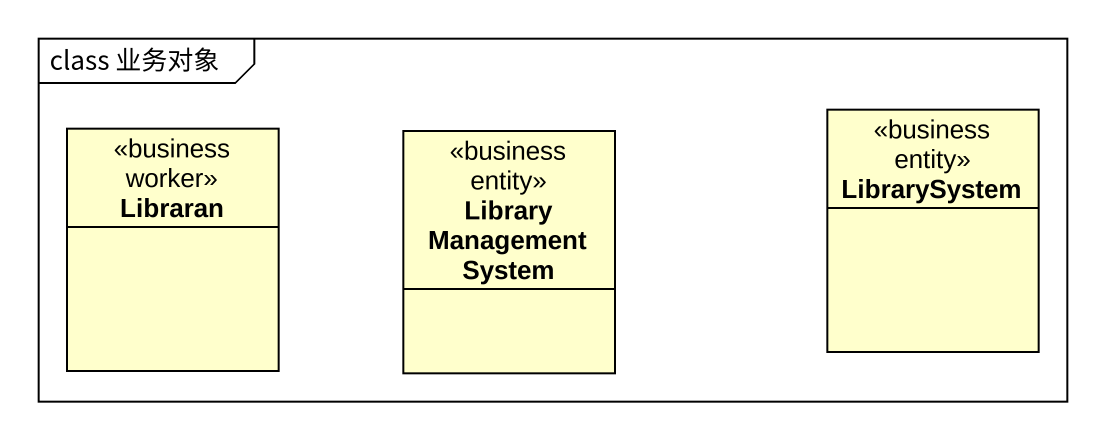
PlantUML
@startuml
mainframe class 业务对象
hide circle
hide empty members
class Libraran <<business worker>>
class LibraryManagementSystem <<business entity>>
class LibrarySystem <<business entity>>
@enduml
